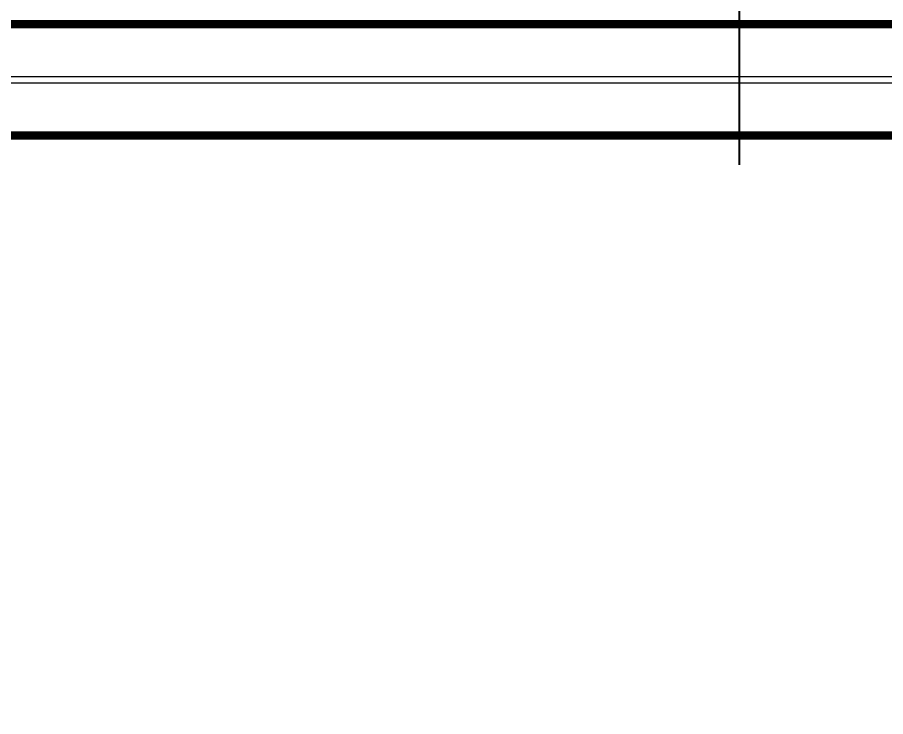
# Model space of a CAD drawing. Extents: x -59851 to 653804, y -249523 to 437614.
# Drawn here: x -23831 to -9127, y 165457 to 177291 of the extents above; entities that cross this region are included whole.
import ezdxf
from ezdxf.enums import TextEntityAlignment as Align

# ---------------------------------------------------------------- set-up
doc = ezdxf.new("R2010")
doc.units = 0
doc.header["$LTSCALE"] = 1000
doc.header["$MEASUREMENT"] = 0
doc.layers.add('LABEL_FIXBOX_PM', color=7, linetype='Continuous')
doc.layers.add('LABEL_TXT_PM', color=1, linetype='Continuous')
doc.styles.add('LABEL_TXT_PM', font='pm_njadri_romans1.shx', dxfattribs={"width": 0.7, "bigfont": 'pm_njadri_hztxt.shx'})

# ---------------------------------------------------------------- blocks, each defined once
blk = doc.blocks.new('PMSheet_A1_20150113_5-3892016032414355901')
at = {"layer": 'LABEL_FIXBOX_PM', "const_width": 0.35}
for points in [[(420.5, 594), (420.5, 579)], [(420.5, 15), (420.5, 0)]]:
    blk.add_lwpolyline(points, dxfattribs=at)
at = {"layer": 'LABEL_FIXBOX_PM'}
blk.add_lwpolyline([(0, 594), (841, 594), (841, 0), (0, 0)], close=True, dxfattribs=at)
at = {"layer": 'LABEL_FIXBOX_PM', "const_width": 1.4}
blk.add_lwpolyline([(831, 584), (25, 584), (25, 10), (831, 10)], close=True, dxfattribs=at)
at = {"layer": 'LABEL_TXT_PM', "style": 'LABEL_TXT_PM'}
for tag, height, width, p in [('修改图应说明理由', 4.5, 0.7, (788.35, 468.8)), ('出图章签名', 4.5, 0.7, (759.46, 338.09)), ('建设单位_U01', 4.5, 0.7, (800.9, 212.14)), ('建设单位', 4.5, 0.7, (800.9, 210.2)), ('建设单位_D01', 4.5, 0.7, (800.9, 207.4)), ('项目名称_U01', 4.5, 0.7, (800.9, 200.42)), ('项目名称', 4.5, 0.7, (800.9, 198.19)), ('项目名称_D01', 4.5, 0.7, (800.9, 195.3)), ('设计编号', 4.5, 0.6, (780.76, 187.9)), ('分项号', 4.5, 0.6, (820.26, 188)), ('项目经理', 4.5, 0.7, (780.26, 172)), ('项目经理签名', 4.5, 0.7, (810.18, 172.26)), ('审定签名', 4.5, 0.7, (810.18, 164.16)), ('审定', 4.5, 0.7, (780.26, 163.9)), ('审核', 4.5, 0.7, (780.26, 156)), ('审核签名', 4.5, 0.7, (810.18, 156.26)), ('项目负责', 4.5, 0.7, (780.26, 148)), ('项目负责签名', 4.5, 0.7, (810.18, 148.26)), ('专业负责', 4.5, 0.7, (780.26, 140)), ('专业负责签名', 4.5, 0.7, (810.18, 140.26)), ('校对', 4.5, 0.7, (780.26, 131.9)), ('校对签名', 4.5, 0.7, (810.18, 132.16)), ('设计', 4.5, 0.7, (780.26, 124)), ('设计签名', 4.5, 0.7, (810.18, 124.26)), ('绘制', 4.5, 0.7, (780.26, 115.9)), ('绘制签名', 4.5, 0.7, (810.18, 116.16)), ('方案_01', 4.5, 0.7, (780.26, 95.9)), ('方案_01签名', 4.5, 0.7, (810.18, 96.16)), ('方案_02', 4.5, 0.7, (780.26, 87.9)), ('方案_02签名', 4.5, 0.7, (810.18, 88.16)), ('方案_03', 4.5, 0.7, (780.29, 79.9)), ('方案_03签名', 4.5, 0.7, (810.2, 80.16)), ('方案_04', 4.5, 0.7, (780.26, 71.9)), ('方案_04签名', 4.5, 0.7, (810.18, 72.16)), ('图名_U02', 4.5, 0.7, (790.5, 60.2)), ('图名_U01', 4.5, 0.7, (790.5, 54.2)), ('图名', 4.5, 0.7, (790.5, 47.96)), ('图名_D01', 4.5, 0.7, (790.5, 42.4)), ('图名_D02', 4.5, 0.7, (790.5, 37)), ('图号', 3.5, 0.7, (760.97, 20.95)), ('图档号', 3.5, 0.7, (781.1, 20.95)), ('日期', 3.5, 0.7, (801.07, 20.95)), ('版本号', 3.5, 0.7, (820.27, 20.95))]:
    blk.add_attdef(tag, text='', height=height, dxfattribs=dict(at, width=width)).set_placement(p, align=Align.CENTER)

msp = doc.modelspace()

# ---------------------------------------------------------------- block references
at = {"xscale": 100, "yscale": 100, "zscale": 100}
for p in [(-53656.1, 176177.3), (-53656.1, 116892.6)]:
    msp.add_blockref('PMSheet_A1_20150113_5-3892016032414355901', p, dxfattribs=at)

doc.saveas('drawing.dxf')
